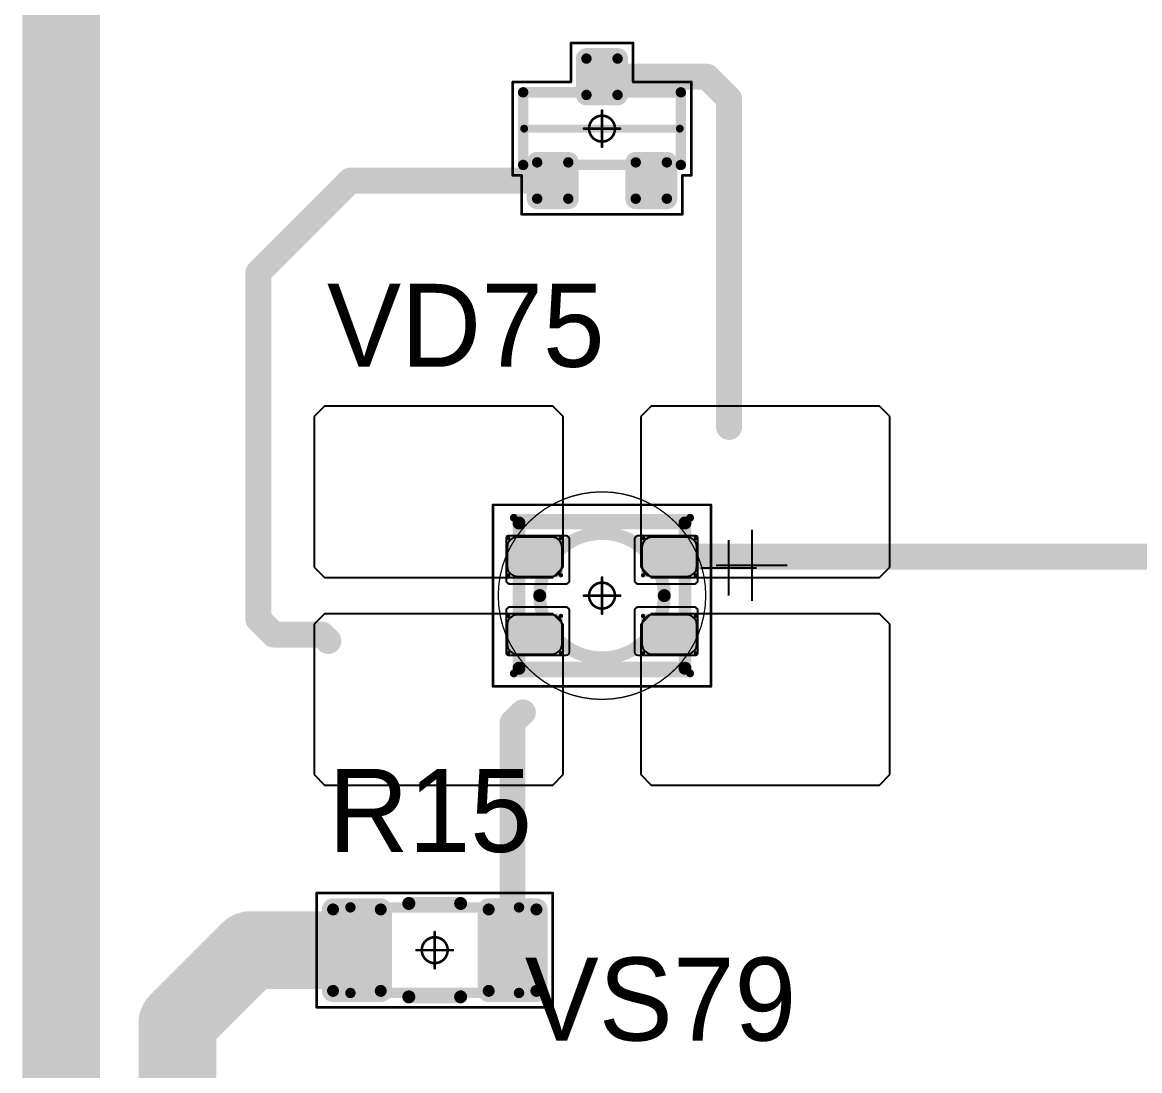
# Model space of a CAD drawing. Header units: millimetres. Extents: x 0 to 400, y 0 to 514.
# Drawn here: x 248.83 to 270.37, y 363.35 to 383.55 of the extents above; entities that cross this region are included whole.
import ezdxf

# ---------------------------------------------------------------- set-up
doc = ezdxf.new("R2010")
doc.units = ezdxf.units.MM
for name, color, linetype in [('Mechanical13', 56, 'Continuous'), ('Mechanical15', 56, 'Continuous'), ('Mechanical2', 216, 'Continuous'), ('TopLayer', 1, 'Continuous'), ('TopOverlay', 2, 'Continuous'), ('TopPaste', 8, 'Continuous'), ('TopSolder', 216, 'Continuous')]:
    doc.layers.add(name, color=color, linetype=linetype)

# ---------------------------------------------------------------- blocks, each defined once
blk = doc.blocks.new('SOT23_107')
at = {"layer": 'Mechanical13', "const_width": 0.2}
for points in [[(-0.7, 1.52), (0.7, 1.52)], [(-0.7, 1.52), (-0.7, -1.52)], [(0.7, 1.52), (0.7, -1.52)], [(-0.7, -1.52), (0.7, -1.52)]]:
    blk.add_lwpolyline(points, dxfattribs=at)
at = {"layer": 'Mechanical13', "const_width": 0.1}
for points in [[(-0.75, 1.52, 1), (-0.65, 1.52, 1)], [(-0.75, 1.52, 1), (-0.65, 1.52, 1)], [(0.65, 1.52, 1), (0.75, 1.52, 1)], [(0.65, 1.52, 1), (0.75, 1.52, 1)], [(-0.75, -1.52, 1), (-0.65, -1.52, 1)], [(-0.75, -1.52, 1), (-0.65, -1.52, 1)], [(0.65, -1.52, 1), (0.75, -1.52, 1)], [(0.65, -1.52, 1), (0.75, -1.52, 1)]]:
    blk.add_lwpolyline(points, format="xyb", close=True, dxfattribs=at)
at = {"layer": 'Mechanical15', "const_width": 0.05}
for points in [[(-0.9, 1.72), (-0.9, 1.55)], [(-0.9, 1.72), (0.9, 1.72)], [(0.9, 1.72), (0.9, 0.6)], [(-1.65, 1.55), (-1.65, -1.55)], [(-1.65, 1.55), (-0.9, 1.55)], [(0.9, 0.6), (1.65, 0.6)], [(1.65, 0.6), (1.65, -0.6)], [(0, 0.35), (0, -0.35)], [(-0.35, 0), (0.35, 0)], [(0.9, -0.6), (1.65, -0.6)], [(0.9, -0.6), (0.9, -1.72)], [(-1.65, -1.55), (-0.9, -1.55)], [(-0.9, -1.55), (-0.9, -1.72)], [(-0.9, -1.72), (0.9, -1.72)]]:
    blk.add_lwpolyline(points, dxfattribs=at)
at = {"layer": 'Mechanical15'}
for points, const_width in [([(-0.913, 1.72, 1), (-0.888, 1.72, 1)], 0.025), ([(-0.913, 1.72, 1), (-0.888, 1.72, 1)], 0.025), ([(0.888, 1.72, 1), (0.913, 1.72, 1)], 0.025), ([(0.888, 1.72, 1), (0.913, 1.72, 1)], 0.025), ([(-1.662, 1.55, 1), (-1.637, 1.55, 1)], 0.025), ([(-1.662, 1.55, 1), (-1.637, 1.55, 1)], 0.025), ([(-0.913, 1.55, 1), (-0.888, 1.55, 1)], 0.025), ([(-0.913, 1.55, 1), (-0.888, 1.55, 1)], 0.025), ([(0.888, 0.6, 1), (0.913, 0.6, 1)], 0.025), ([(0.888, 0.6, 1), (0.913, 0.6, 1)], 0.025), ([(1.637, 0.6, 1), (1.662, 0.6, 1)], 0.025), ([(1.637, 0.6, 1), (1.662, 0.6, 1)], 0.025), ([(0.25, 0, 1), (-0.25, 0, 1)], 0.05), ([(-0.012, 0.35, 1), (0.012, 0.35, 1)], 0.025), ([(-0.362, 0, 1), (-0.337, 0, 1)], 0.025), ([(-0.262, 0, 1), (-0.238, 0, 1)], 0.025), ([(0.238, 0, 1), (0.262, 0, 1)], 0.025), ([(0.337, 0, 1), (0.362, 0, 1)], 0.025), ([(-0.012, -0.35, 1), (0.012, -0.35, 1)], 0.025), ([(0.888, -0.6, 1), (0.913, -0.6, 1)], 0.025), ([(0.888, -0.6, 1), (0.913, -0.6, 1)], 0.025), ([(1.637, -0.6, 1), (1.662, -0.6, 1)], 0.025), ([(1.637, -0.6, 1), (1.662, -0.6, 1)], 0.025), ([(-1.662, -1.55, 1), (-1.637, -1.55, 1)], 0.025), ([(-1.662, -1.55, 1), (-1.637, -1.55, 1)], 0.025), ([(-0.913, -1.55, 1), (-0.888, -1.55, 1)], 0.025), ([(-0.913, -1.55, 1), (-0.888, -1.55, 1)], 0.025), ([(-0.913, -1.72, 1), (-0.888, -1.72, 1)], 0.025), ([(-0.913, -1.72, 1), (-0.888, -1.72, 1)], 0.025), ([(0.888, -1.72, 1), (0.913, -1.72, 1)], 0.025), ([(0.888, -1.72, 1), (0.913, -1.72, 1)], 0.025)]:
    blk.add_lwpolyline(points, format="xyb", close=True, dxfattribs=dict(at, const_width=const_width))
at = {"layer": 'TopLayer', "const_width": 0.1}
for points in [[(-1.4, 1.25, 1), (-1.3, 1.25, 1)], [(-0.7, 1.25, 1), (-0.6, 1.25, 1)], [(-1.4, 0.65, 1), (-1.3, 0.65, 1)], [(-0.7, 0.65, 1), (-0.6, 0.65, 1)], [(0.6, 0.3, 1), (0.7, 0.3, 1)], [(1.3, 0.3, 1), (1.4, 0.3, 1)], [(0.6, -0.3, 1), (0.7, -0.3, 1)], [(1.3, -0.3, 1), (1.4, -0.3, 1)], [(-1.4, -0.65, 1), (-1.3, -0.65, 1)], [(-0.7, -0.65, 1), (-0.6, -0.65, 1)], [(-1.4, -1.25, 1), (-1.3, -1.25, 1)], [(-0.7, -1.25, 1), (-0.6, -1.25, 1)]]:
    blk.add_lwpolyline(points, format="xyb", close=True, dxfattribs=at)
at = {"layer": 'TopLayer'}
for points in [[(-1.35, 1.35), (-1.35, 0.55), (-0.65, 1.35), (-0.65, 0.55)], [(-1.45, 1.25), (-1.45, 0.65), (-0.55, 1.25), (-0.55, 0.65)], [(0.55, 0.3), (0.55, -0.3), (1.45, 0.3), (1.45, -0.3)], [(0.65, 0.4), (0.65, -0.4), (1.35, 0.4), (1.35, -0.4)], [(-1.35, -0.55), (-1.35, -1.35), (-0.65, -0.55), (-0.65, -1.35)], [(-1.45, -0.65), (-1.45, -1.25), (-0.55, -0.65), (-0.55, -1.25)]]:
    blk.add_solid(points, dxfattribs=at)
at = {"layer": 'TopOverlay', "const_width": 0.15}
blk.add_lwpolyline([(0, 1.5), (0, -1.5)], dxfattribs=at)
at = {"layer": 'TopOverlay', "const_width": 0.075}
for points in [[(-0.038, 1.5, 1), (0.038, 1.5, 1)], [(-0.038, -1.5, 1), (0.038, -1.5, 1)]]:
    blk.add_lwpolyline(points, format="xyb", close=True, dxfattribs=at)
at = {"layer": 'TopPaste', "const_width": 0.075}
for points in [[(-1.387, 1.25, 1), (-1.313, 1.25, 1)], [(-0.687, 1.25, 1), (-0.613, 1.25, 1)], [(-1.387, 0.65, 1), (-1.313, 0.65, 1)], [(-0.687, 0.65, 1), (-0.613, 0.65, 1)], [(0.613, 0.3, 1), (0.687, 0.3, 1)], [(1.313, 0.3, 1), (1.387, 0.3, 1)], [(0.613, -0.3, 1), (0.687, -0.3, 1)], [(1.313, -0.3, 1), (1.387, -0.3, 1)], [(-1.387, -0.65, 1), (-1.313, -0.65, 1)], [(-0.687, -0.65, 1), (-0.613, -0.65, 1)], [(-1.387, -1.25, 1), (-1.313, -1.25, 1)], [(-0.687, -1.25, 1), (-0.613, -1.25, 1)]]:
    blk.add_lwpolyline(points, format="xyb", close=True, dxfattribs=at)
at = {"layer": 'TopPaste'}
for points in [[(-1.35, 1.325), (-1.35, 0.575), (-0.65, 1.325), (-0.65, 0.575)], [(-1.425, 1.25), (-1.425, 0.65), (-0.575, 1.25), (-0.575, 0.65)], [(0.575, 0.3), (0.575, -0.3), (1.425, 0.3), (1.425, -0.3)], [(0.65, 0.375), (0.65, -0.375), (1.35, 0.375), (1.35, -0.375)], [(-1.35, -0.575), (-1.35, -1.325), (-0.65, -0.575), (-0.65, -1.325)], [(-1.425, -0.65), (-1.425, -1.25), (-0.575, -0.65), (-0.575, -1.25)]]:
    blk.add_solid(points, dxfattribs=at)
at = {"layer": 'TopSolder', "const_width": 0.202}
for points in [[(-1.451, 1.25, 1), (-1.249, 1.25, 1)], [(-0.751, 1.25, 1), (-0.549, 1.25, 1)], [(-1.451, 0.65, 1), (-1.249, 0.65, 1)], [(-0.751, 0.65, 1), (-0.549, 0.65, 1)], [(0.549, 0.3, 1), (0.751, 0.3, 1)], [(1.249, 0.3, 1), (1.451, 0.3, 1)], [(0.549, -0.3, 1), (0.751, -0.3, 1)], [(1.249, -0.3, 1), (1.451, -0.3, 1)], [(-1.451, -0.65, 1), (-1.249, -0.65, 1)], [(-0.751, -0.65, 1), (-0.549, -0.65, 1)], [(-1.451, -1.25, 1), (-1.249, -1.25, 1)], [(-0.751, -1.25, 1), (-0.549, -1.25, 1)]]:
    blk.add_lwpolyline(points, format="xyb", close=True, dxfattribs=at)
at = {"layer": 'TopSolder'}
for points in [[(-1.35, 1.452), (-1.35, 0.448), (-0.65, 1.452), (-0.65, 0.448)], [(-1.552, 1.25), (-1.552, 0.65), (-0.448, 1.25), (-0.448, 0.65)], [(0.65, 0.502), (0.65, -0.502), (1.35, 0.502), (1.35, -0.502)], [(0.448, 0.3), (0.448, -0.3), (1.552, 0.3), (1.552, -0.3)], [(-1.35, -0.448), (-1.35, -1.452), (-0.65, -0.448), (-0.65, -1.452)], [(-1.552, -0.65), (-1.552, -1.25), (-0.448, -0.65), (-0.448, -1.25)]]:
    blk.add_solid(points, dxfattribs=at)
blk = doc.blocks.new('E65F_280')
at = {"layer": 'Mechanical13'}
for p, q in [((2.441, 1.071), (2.441, 0)), ((1.905, 0.536), (2.976, 0.536))]:
    blk.add_line(p, q, dxfattribs=at)
at = {"layer": 'Mechanical13', "const_width": 0.25}
for points in [[(-1.6, -1.4), (-1.6, 1.4)], [(-1.6, 1.4), (1.6, 1.4)], [(1.6, -1.4), (1.6, 1.4)], [(-1.6, -1.4), (1.6, -1.4)]]:
    blk.add_lwpolyline(points, dxfattribs=at)
at = {"layer": 'Mechanical13'}
for points, const_width in [([(-1.663, 1.4, 1), (-1.538, 1.4, 1)], 0.125), ([(-1.663, 1.4, 1), (-1.538, 1.4, 1)], 0.125), ([(1.537, 1.4, 1), (1.662, 1.4, 1)], 0.125), ([(1.537, 1.4, 1), (1.662, 1.4, 1)], 0.125), ([(1.2, 0, 1), (-1.2, 0, 1)], 0.25), ([(-1.263, 0, 1), (-1.138, 0, 1)], 0.125), ([(1.137, 0, 1), (1.262, 0, 1)], 0.125), ([(-1.663, -1.4, 1), (-1.538, -1.4, 1)], 0.125), ([(-1.663, -1.4, 1), (-1.538, -1.4, 1)], 0.125), ([(1.537, -1.4, 1), (1.662, -1.4, 1)], 0.125), ([(1.537, -1.4, 1), (1.662, -1.4, 1)], 0.125)]:
    blk.add_lwpolyline(points, format="xyb", close=True, dxfattribs=dict(at, const_width=const_width))
at = {"layer": 'Mechanical15', "const_width": 0.05}
for points in [[(-2.1, 1.75), (2.1, 1.75)], [(-2.1, -1.75), (-2.1, 1.75)], [(2.1, -1.75), (2.1, 1.75)], [(0, -0.35), (0, 0.35)], [(0, -0.35), (0, 0.35)], [(-0.35, 0), (0.35, 0)], [(-0.35, 0), (0.35, 0)], [(-2.1, -1.75), (2.1, -1.75)]]:
    blk.add_lwpolyline(points, dxfattribs=at)
at = {"layer": 'Mechanical15'}
for points, const_width in [([(-2.113, 1.75, 1), (-2.088, 1.75, 1)], 0.025), ([(-2.113, 1.75, 1), (-2.088, 1.75, 1)], 0.025), ([(2.087, 1.75, 1), (2.112, 1.75, 1)], 0.025), ([(2.087, 1.75, 1), (2.112, 1.75, 1)], 0.025), ([(0.25, 0, 1), (-0.25, 0, 1)], 0.05), ([(0.25, 0, 1), (-0.25, 0, 1)], 0.05), ([(-0.013, 0.35, 1), (0.012, 0.35, 1)], 0.025), ([(-0.013, 0.35, 1), (0.012, 0.35, 1)], 0.025), ([(-0.363, 0, 1), (-0.338, 0, 1)], 0.025), ([(-0.363, 0, 1), (-0.338, 0, 1)], 0.025), ([(-0.263, 0, 1), (-0.238, 0, 1)], 0.025), ([(-0.263, 0, 1), (-0.238, 0, 1)], 0.025), ([(0.237, 0, 1), (0.262, 0, 1)], 0.025), ([(0.237, 0, 1), (0.262, 0, 1)], 0.025), ([(0.337, 0, 1), (0.362, 0, 1)], 0.025), ([(0.337, 0, 1), (0.362, 0, 1)], 0.025), ([(-0.013, -0.35, 1), (0.012, -0.35, 1)], 0.025), ([(-0.013, -0.35, 1), (0.012, -0.35, 1)], 0.025), ([(-2.113, -1.75, 1), (-2.088, -1.75, 1)], 0.025), ([(-2.113, -1.75, 1), (-2.088, -1.75, 1)], 0.025), ([(2.087, -1.75, 1), (2.112, -1.75, 1)], 0.025), ([(2.087, -1.75, 1), (2.112, -1.75, 1)], 0.025)]:
    blk.add_lwpolyline(points, format="xyb", close=True, dxfattribs=dict(at, const_width=const_width))
at = {"layer": 'TopLayer'}
for p, q in [((-5.35, 3.65), (-5.55, 3.45)), ((-5.55, 3.45), (-5.55, 3.45)), ((-5.55, 3.45), (-5.55, 0.55)), ((-0.95, 3.65), (-5.35, 3.65)), ((-5.35, 3.65), (-5.35, 3.65)), ((-0.75, 3.45), (-0.95, 3.65)), ((-0.75, 0.55), (-0.75, 3.45)), ((0.95, 3.65), (0.75, 3.45)), ((0.75, 3.45), (0.75, 3.45)), ((0.75, 3.45), (0.75, 0.55)), ((5.35, 3.65), (0.95, 3.65)), ((0.95, 3.65), (0.95, 3.65)), ((5.55, 3.45), (5.35, 3.65)), ((5.55, 0.55), (5.55, 3.45)), ((-5.55, 0.55), (-5.35, 0.35)), ((-0.95, 0.35), (-0.75, 0.55)), ((0.75, 0.55), (0.95, 0.35)), ((5.35, 0.35), (5.55, 0.55)), ((-5.35, 0.35), (-0.95, 0.35)), ((0.95, 0.35), (5.35, 0.35)), ((-5.35, -0.35), (-5.55, -0.55)), ((-0.95, -0.35), (-5.35, -0.35)), ((-5.35, -0.35), (-5.35, -0.35)), ((-0.75, -0.55), (-0.95, -0.35)), ((0.95, -0.35), (0.75, -0.55)), ((5.35, -0.35), (0.95, -0.35)), ((0.95, -0.35), (0.95, -0.35)), ((5.55, -0.55), (5.35, -0.35)), ((-5.55, -0.55), (-5.55, -0.55)), ((-5.55, -0.55), (-5.55, -3.45)), ((-0.75, -3.45), (-0.75, -0.55)), ((0.75, -0.55), (0.75, -0.55)), ((0.75, -0.55), (0.75, -3.45)), ((5.55, -3.45), (5.55, -0.55)), ((-5.55, -3.45), (-5.35, -3.65)), ((-5.35, -3.65), (-0.95, -3.65)), ((-0.95, -3.65), (-0.75, -3.45)), ((0.75, -3.45), (0.95, -3.65)), ((0.95, -3.65), (5.35, -3.65)), ((5.35, -3.65), (5.55, -3.45))]:
    blk.add_line(p, q, dxfattribs=at)
at = {"layer": 'TopLayer', "const_width": 0.04}
for points in [[(-1.83, 1.11, 1), (-1.79, 1.11, 1)], [(-0.81, 1.11, 1), (-0.77, 1.11, 1)], [(0.77, 1.11, 1), (0.81, 1.11, 1)], [(1.79, 1.11, 1), (1.83, 1.11, 1)], [(-1.83, 0.39, 1), (-1.79, 0.39, 1)], [(-0.81, 0.39, 1), (-0.77, 0.39, 1)], [(0.77, 0.39, 1), (0.81, 0.39, 1)], [(1.79, 0.39, 1), (1.83, 0.39, 1)], [(-1.83, -0.39, 1), (-1.79, -0.39, 1)], [(-0.81, -0.39, 1), (-0.77, -0.39, 1)], [(0.77, -0.39, 1), (0.81, -0.39, 1)], [(1.79, -0.39, 1), (1.83, -0.39, 1)], [(-1.83, -1.11, 1), (-1.79, -1.11, 1)], [(-0.81, -1.11, 1), (-0.77, -1.11, 1)], [(0.77, -1.11, 1), (0.81, -1.11, 1)], [(1.79, -1.11, 1), (1.83, -1.11, 1)]]:
    blk.add_lwpolyline(points, format="xyb", close=True, dxfattribs=at)
at = {"layer": 'TopLayer'}
for points in [[(-1.85, 1.11), (-1.85, 0.39), (-0.75, 1.11), (-0.75, 0.39)], [(-1.81, 1.15), (-1.81, 0.35), (-0.79, 1.15), (-0.79, 0.35)], [(0.75, 1.11), (0.75, 0.39), (1.85, 1.11), (1.85, 0.39)], [(0.79, 1.15), (0.79, 0.35), (1.81, 1.15), (1.81, 0.35)], [(-1.85, -0.39), (-1.85, -1.11), (-0.75, -0.39), (-0.75, -1.11)], [(-1.81, -0.35), (-1.81, -1.15), (-0.79, -0.35), (-0.79, -1.15)], [(0.75, -0.39), (0.75, -1.11), (1.85, -0.39), (1.85, -1.11)], [(0.79, -0.35), (0.79, -1.15), (1.81, -0.35), (1.81, -1.15)]]:
    blk.add_solid(points, dxfattribs=at)
at = {"layer": 'TopOverlay'}
for p, q in [((2.886, 1.271), (2.886, -0.1)), ((2.2, 0.586), (3.571, 0.586))]:
    blk.add_line(p, q, dxfattribs=at)
at = {"layer": 'TopOverlay', "const_width": 0.15}
for points in [[(-1.7, 1.5), (1.7, 1.5)], [(-1.7, -1.5), (1.7, -1.5)]]:
    blk.add_lwpolyline(points, dxfattribs=at)
at = {"layer": 'TopOverlay', "const_width": 0.075}
for points in [[(-1.738, 1.5, 1), (-1.663, 1.5, 1)], [(1.662, 1.5, 1), (1.737, 1.5, 1)], [(-1.738, -1.5, 1), (-1.663, -1.5, 1)], [(1.662, -1.5, 1), (1.737, -1.5, 1)]]:
    blk.add_lwpolyline(points, format="xyb", close=True, dxfattribs=at)
at = {"layer": 'TopPaste'}
for p, q in [((-1.711, 1.114), (-1.773, 1.073)), ((-1.638, 1.129), (-1.711, 1.114)), ((-0.963, 1.129), (-1.638, 1.129)), ((-0.889, 1.114), (-0.963, 1.129)), ((-0.827, 1.073), (-0.889, 1.114)), ((0.889, 1.114), (0.827, 1.073)), ((0.962, 1.129), (0.889, 1.114)), ((1.637, 1.129), (0.962, 1.129)), ((1.711, 1.114), (1.637, 1.129)), ((1.773, 1.073), (1.711, 1.114)), ((-1.814, 1.011), (-1.829, 0.938)), ((-1.829, 0.938), (-1.829, 0.563)), ((-1.773, 1.073), (-1.814, 1.011)), ((-0.786, 1.011), (-0.827, 1.073)), ((-0.771, 0.938), (-0.786, 1.011)), ((-0.771, 0.563), (-0.771, 0.938)), ((0.786, 1.011), (0.771, 0.938)), ((0.771, 0.938), (0.771, 0.563)), ((0.827, 1.073), (0.786, 1.011)), ((1.814, 1.011), (1.773, 1.073)), ((1.829, 0.938), (1.814, 1.011)), ((1.829, 0.563), (1.829, 0.938)), ((-1.829, 0.563), (-1.814, 0.489)), ((-1.814, 0.489), (-1.773, 0.427)), ((-0.827, 0.427), (-0.786, 0.489)), ((-0.786, 0.489), (-0.771, 0.563)), ((0.771, 0.563), (0.786, 0.489)), ((0.786, 0.489), (0.827, 0.427)), ((1.773, 0.427), (1.814, 0.489)), ((1.814, 0.489), (1.829, 0.563)), ((-1.773, 0.427), (-1.711, 0.386)), ((-1.711, 0.386), (-1.638, 0.371)), ((-1.638, 0.371), (-0.963, 0.371)), ((-0.963, 0.371), (-0.889, 0.386)), ((-0.889, 0.386), (-0.827, 0.427)), ((0.827, 0.427), (0.889, 0.386)), ((0.889, 0.386), (0.962, 0.371)), ((0.962, 0.371), (1.637, 0.371)), ((1.637, 0.371), (1.711, 0.386)), ((1.711, 0.386), (1.773, 0.427)), ((-1.773, -0.427), (-1.814, -0.489)), ((-1.711, -0.386), (-1.773, -0.427)), ((-1.638, -0.371), (-1.711, -0.386)), ((-0.963, -0.371), (-1.638, -0.371)), ((-0.889, -0.386), (-0.963, -0.371)), ((-0.827, -0.427), (-0.889, -0.386)), ((-0.786, -0.489), (-0.827, -0.427)), ((0.827, -0.427), (0.786, -0.489)), ((0.889, -0.386), (0.827, -0.427)), ((0.962, -0.371), (0.889, -0.386)), ((1.637, -0.371), (0.962, -0.371)), ((1.711, -0.386), (1.637, -0.371)), ((1.773, -0.427), (1.711, -0.386)), ((1.814, -0.489), (1.773, -0.427)), ((-1.814, -0.489), (-1.829, -0.563)), ((-1.829, -0.563), (-1.829, -0.938)), ((-0.771, -0.563), (-0.786, -0.489)), ((-0.771, -0.938), (-0.771, -0.563)), ((0.786, -0.489), (0.771, -0.563)), ((0.771, -0.563), (0.771, -0.938)), ((1.829, -0.563), (1.814, -0.489)), ((1.829, -0.938), (1.829, -0.563)), ((-1.829, -0.938), (-1.814, -1.011)), ((-1.814, -1.011), (-1.773, -1.073)), ((-1.773, -1.073), (-1.711, -1.114)), ((-0.889, -1.114), (-0.827, -1.073)), ((-0.827, -1.073), (-0.786, -1.011)), ((-0.786, -1.011), (-0.771, -0.938)), ((0.771, -0.938), (0.786, -1.011)), ((0.786, -1.011), (0.827, -1.073)), ((0.827, -1.073), (0.889, -1.114)), ((1.711, -1.114), (1.773, -1.073)), ((1.773, -1.073), (1.814, -1.011)), ((1.814, -1.011), (1.829, -0.938)), ((-1.711, -1.114), (-1.638, -1.129)), ((-1.638, -1.129), (-0.963, -1.129)), ((-0.963, -1.129), (-0.889, -1.114)), ((0.889, -1.114), (0.962, -1.129)), ((0.962, -1.129), (1.637, -1.129)), ((1.637, -1.129), (1.711, -1.114))]:
    blk.add_line(p, q, dxfattribs=at)
at = {"layer": 'TopSolder'}
for p, q in [((-1.842, 1.129), (-1.85, 1.111)), ((-1.85, 1.111), (-1.85, 1.101)), ((-1.85, 1.101), (-1.85, 1.101)), ((-1.85, 1.101), (-1.85, 0.301)), ((-1.828, 1.143), (-1.842, 1.129)), ((-1.81, 1.151), (-1.828, 1.143)), ((-1.8, 1.151), (-1.81, 1.151)), ((-0.7, 1.151), (-1.8, 1.151)), ((-0.685, 1.151), (-0.7, 1.151)), ((-0.7, 1.151), (-0.7, 1.151)), ((-0.658, 1.139), (-0.685, 1.151)), ((-0.636, 1.118), (-0.658, 1.139)), ((-0.625, 1.09), (-0.636, 1.118)), ((-0.625, 1.076), (-0.625, 1.09)), ((0.636, 1.118), (0.625, 1.09)), ((0.625, 1.09), (0.625, 1.076)), ((0.657, 1.139), (0.636, 1.118)), ((0.685, 1.151), (0.657, 1.139)), ((0.7, 1.151), (0.685, 1.151)), ((1.8, 1.151), (0.7, 1.151)), ((1.81, 1.151), (1.8, 1.151)), ((1.8, 1.151), (1.8, 1.151)), ((1.828, 1.143), (1.81, 1.151)), ((1.842, 1.129), (1.828, 1.143)), ((1.85, 1.111), (1.842, 1.129)), ((1.85, 1.101), (1.85, 1.111)), ((1.85, 0.301), (1.85, 1.101)), ((-0.625, 0.301), (-0.625, 1.076)), ((0.625, 1.076), (0.625, 1.076)), ((0.625, 1.076), (0.625, 0.301)), ((-1.85, 0.301), (-1.85, 0.286)), ((-1.85, 0.286), (-1.839, 0.258)), ((-1.839, 0.258), (-1.818, 0.237)), ((-1.818, 0.237), (-1.79, 0.226)), ((-1.79, 0.226), (-1.775, 0.226)), ((-1.775, 0.226), (-1.775, 0.226)), ((-1.775, 0.226), (-0.7, 0.226)), ((-0.7, 0.226), (-0.685, 0.226)), ((-0.685, 0.226), (-0.658, 0.237)), ((-0.658, 0.237), (-0.636, 0.258)), ((-0.636, 0.258), (-0.625, 0.286)), ((-0.625, 0.286), (-0.625, 0.301)), ((-0.625, 0.301), (-0.625, 0.301)), ((0.625, 0.301), (0.625, 0.286)), ((0.625, 0.286), (0.636, 0.258)), ((0.636, 0.258), (0.657, 0.237)), ((0.657, 0.237), (0.685, 0.226)), ((0.685, 0.226), (0.7, 0.226)), ((0.7, 0.226), (0.7, 0.226)), ((0.7, 0.226), (1.775, 0.226)), ((1.775, 0.226), (1.79, 0.226)), ((1.79, 0.226), (1.817, 0.237)), ((1.817, 0.237), (1.839, 0.258)), ((1.839, 0.258), (1.85, 0.286)), ((1.85, 0.286), (1.85, 0.301)), ((1.85, 0.301), (1.85, 0.301)), ((-1.839, -0.257), (-1.85, -0.285)), ((-1.85, -0.285), (-1.85, -0.299)), ((-1.85, -0.299), (-1.85, -0.299)), ((-1.85, -0.299), (-1.85, -1.099)), ((-1.818, -0.236), (-1.839, -0.257)), ((-1.79, -0.224), (-1.818, -0.236)), ((-1.775, -0.224), (-1.79, -0.224)), ((-0.7, -0.224), (-1.775, -0.224)), ((-0.685, -0.224), (-0.7, -0.224)), ((-0.7, -0.224), (-0.7, -0.224)), ((-0.658, -0.236), (-0.685, -0.224)), ((-0.636, -0.257), (-0.658, -0.236)), ((-0.625, -0.285), (-0.636, -0.257)), ((-0.625, -0.299), (-0.625, -0.285)), ((-0.625, -1.074), (-0.625, -0.299)), ((0.636, -0.257), (0.625, -0.285)), ((0.625, -0.285), (0.625, -0.299)), ((0.625, -0.299), (0.625, -0.299)), ((0.625, -0.299), (0.625, -1.074)), ((0.657, -0.236), (0.636, -0.257)), ((0.685, -0.224), (0.657, -0.236)), ((0.7, -0.224), (0.685, -0.224)), ((1.775, -0.224), (0.7, -0.224)), ((1.79, -0.224), (1.775, -0.224)), ((1.775, -0.224), (1.775, -0.224)), ((1.817, -0.236), (1.79, -0.224)), ((1.839, -0.257), (1.817, -0.236)), ((1.85, -0.285), (1.839, -0.257)), ((1.85, -0.299), (1.85, -0.285)), ((1.85, -1.099), (1.85, -0.299)), ((-0.625, -1.089), (-0.625, -1.074)), ((-0.625, -1.074), (-0.625, -1.074)), ((0.625, -1.074), (0.625, -1.089)), ((-1.85, -1.099), (-1.85, -1.109)), ((-1.85, -1.109), (-1.842, -1.128)), ((-1.842, -1.128), (-1.828, -1.142)), ((-1.828, -1.142), (-1.81, -1.149)), ((-1.81, -1.149), (-1.8, -1.149)), ((-1.8, -1.149), (-0.7, -1.149)), ((-1.8, -1.149), (-1.8, -1.149)), ((-0.7, -1.149), (-0.685, -1.149)), ((-0.685, -1.149), (-0.658, -1.138)), ((-0.658, -1.138), (-0.636, -1.117)), ((-0.636, -1.117), (-0.625, -1.089)), ((0.625, -1.089), (0.636, -1.117)), ((0.636, -1.117), (0.657, -1.138)), ((0.657, -1.138), (0.685, -1.149)), ((0.685, -1.149), (0.7, -1.149)), ((0.7, -1.149), (1.8, -1.149)), ((0.7, -1.149), (0.7, -1.149)), ((1.8, -1.149), (1.81, -1.149)), ((1.81, -1.149), (1.828, -1.142)), ((1.828, -1.142), (1.842, -1.128)), ((1.842, -1.128), (1.85, -1.109)), ((1.85, -1.109), (1.85, -1.099)), ((1.85, -1.099), (1.85, -1.099))]:
    blk.add_line(p, q, dxfattribs=at)
blk = doc.blocks.new('RC1206S_377')
at = {"layer": 'Mechanical13', "const_width": 0.2}
for points in [[(-1.625, 0.825), (-1.625, -0.825)], [(1.625, 0.825), (-1.625, 0.825)], [(1.625, 0.825), (1.625, -0.825)], [(1.625, -0.825), (-1.625, -0.825)]]:
    blk.add_lwpolyline(points, dxfattribs=at)
at = {"layer": 'Mechanical13', "const_width": 0.1}
for points in [[(-1.675, 0.825, 1), (-1.575, 0.825, 1)], [(-1.675, 0.825, 1), (-1.575, 0.825, 1)], [(1.575, 0.825, 1), (1.675, 0.825, 1)], [(1.575, 0.825, 1), (1.675, 0.825, 1)], [(-1.675, -0.825, 1), (-1.575, -0.825, 1)], [(-1.675, -0.825, 1), (-1.575, -0.825, 1)], [(1.575, -0.825, 1), (1.675, -0.825, 1)], [(1.575, -0.825, 1), (1.675, -0.825, 1)]]:
    blk.add_lwpolyline(points, format="xyb", close=True, dxfattribs=at)
at = {"layer": 'Mechanical15', "const_width": 0.05}
for points in [[(-2.275, 1.1), (-2.275, -1.1)], [(2.275, 1.1), (-2.275, 1.1)], [(2.275, 1.1), (2.275, -1.1)], [(0, 0.35), (0, -0.35)], [(0.35, 0), (-0.35, 0)], [(2.275, -1.1), (-2.275, -1.1)]]:
    blk.add_lwpolyline(points, dxfattribs=at)
at = {"layer": 'Mechanical15'}
for points, const_width in [([(-2.287, 1.1, 1), (-2.262, 1.1, 1)], 0.025), ([(-2.287, 1.1, 1), (-2.262, 1.1, 1)], 0.025), ([(2.262, 1.1, 1), (2.287, 1.1, 1)], 0.025), ([(2.262, 1.1, 1), (2.287, 1.1, 1)], 0.025), ([(0.25, 0, 1), (-0.25, 0, 1)], 0.05), ([(-0.012, 0.35, 1), (0.012, 0.35, 1)], 0.025), ([(-0.362, 0, 1), (-0.337, 0, 1)], 0.025), ([(-0.262, 0, 1), (-0.238, 0, 1)], 0.025), ([(0.238, 0, 1), (0.262, 0, 1)], 0.025), ([(0.337, 0, 1), (0.362, 0, 1)], 0.025), ([(-0.012, -0.35, 1), (0.012, -0.35, 1)], 0.025), ([(-2.287, -1.1, 1), (-2.262, -1.1, 1)], 0.025), ([(-2.287, -1.1, 1), (-2.262, -1.1, 1)], 0.025), ([(2.262, -1.1, 1), (2.287, -1.1, 1)], 0.025), ([(2.262, -1.1, 1), (2.287, -1.1, 1)], 0.025)]:
    blk.add_lwpolyline(points, format="xyb", close=True, dxfattribs=dict(at, const_width=const_width))
at = {"layer": 'TopLayer', "const_width": 0.115}
for points in [[(-2.018, 0.785, 1), (-1.903, 0.785, 1)], [(-1.098, 0.785, 1), (-0.983, 0.785, 1)], [(0.983, 0.785, 1), (1.098, 0.785, 1)], [(1.903, 0.785, 1), (2.018, 0.785, 1)], [(-2.018, -0.785, 1), (-1.903, -0.785, 1)], [(-1.098, -0.785, 1), (-0.983, -0.785, 1)], [(0.983, -0.785, 1), (1.098, -0.785, 1)], [(1.903, -0.785, 1), (2.018, -0.785, 1)]]:
    blk.add_lwpolyline(points, format="xyb", close=True, dxfattribs=at)
at = {"layer": 'TopLayer'}
for points in [[(-1.96, -0.9), (-1.04, -0.9), (-1.96, 0.9), (-1.04, 0.9)], [(1.04, -0.9), (1.96, -0.9), (1.04, 0.9), (1.96, 0.9)], [(-2.075, -0.785), (-0.925, -0.785), (-2.075, 0.785), (-0.925, 0.785)], [(0.925, -0.785), (2.075, -0.785), (0.925, 0.785), (2.075, 0.785)]]:
    blk.add_solid(points, dxfattribs=at)
at = {"layer": 'TopOverlay', "const_width": 0.25}
for points in [[(0.5, 0.9), (-0.5, 0.9)], [(0.5, -0.9), (-0.5, -0.9)]]:
    blk.add_lwpolyline(points, dxfattribs=at)
at = {"layer": 'TopOverlay', "const_width": 0.125}
for points in [[(-0.562, 0.9, 1), (-0.437, 0.9, 1)], [(0.437, 0.9, 1), (0.562, 0.9, 1)], [(-0.562, -0.9, 1), (-0.437, -0.9, 1)], [(0.437, -0.9, 1), (0.562, -0.9, 1)]]:
    blk.add_lwpolyline(points, format="xyb", close=True, dxfattribs=at)
at = {"layer": 'TopPaste', "const_width": 0.09}
for points in [[(-2.005, 0.785, 1), (-1.915, 0.785, 1)], [(-1.085, 0.785, 1), (-0.995, 0.785, 1)], [(0.995, 0.785, 1), (1.085, 0.785, 1)], [(1.915, 0.785, 1), (2.005, 0.785, 1)], [(-2.005, -0.785, 1), (-1.915, -0.785, 1)], [(-1.085, -0.785, 1), (-0.995, -0.785, 1)], [(0.995, -0.785, 1), (1.085, -0.785, 1)], [(1.915, -0.785, 1), (2.005, -0.785, 1)]]:
    blk.add_lwpolyline(points, format="xyb", close=True, dxfattribs=at)
at = {"layer": 'TopPaste'}
for points in [[(-1.96, -0.875), (-1.04, -0.875), (-1.96, 0.875), (-1.04, 0.875)], [(1.04, -0.875), (1.96, -0.875), (1.04, 0.875), (1.96, 0.875)], [(-2.05, -0.785), (-0.95, -0.785), (-2.05, 0.785), (-0.95, 0.785)], [(0.95, -0.785), (2.05, -0.785), (0.95, 0.785), (2.05, 0.785)]]:
    blk.add_solid(points, dxfattribs=at)
at = {"layer": 'TopSolder', "const_width": 0.215}
for points in [[(-2.068, 0.785, 1), (-1.853, 0.785, 1)], [(-1.148, 0.785, 1), (-0.933, 0.785, 1)], [(0.933, 0.785, 1), (1.148, 0.785, 1)], [(1.853, 0.785, 1), (2.068, 0.785, 1)], [(-2.068, -0.785, 1), (-1.853, -0.785, 1)], [(-1.148, -0.785, 1), (-0.933, -0.785, 1)], [(0.933, -0.785, 1), (1.148, -0.785, 1)], [(1.853, -0.785, 1), (2.068, -0.785, 1)]]:
    blk.add_lwpolyline(points, format="xyb", close=True, dxfattribs=at)
at = {"layer": 'TopSolder'}
for points in [[(-1.96, -1), (-1.04, -1), (-1.96, 1), (-1.04, 1)], [(1.04, -1), (1.96, -1), (1.04, 1), (1.96, 1)], [(-2.175, -0.785), (-0.825, -0.785), (-2.175, 0.785), (-0.825, 0.785)], [(0.825, -0.785), (2.175, -0.785), (0.825, 0.785), (2.175, 0.785)]]:
    blk.add_solid(points, dxfattribs=at)

msp = doc.modelspace()

# ---------------------------------------------------------------- linework, layer by layer
at = {"layer": 'Mechanical2'}
for points, const_width in [([(262, 372.5, 1), (258, 372.5, 1)], 0.0254), ([(260, 374.5, 1), (260, 374.5, 1)], 0.0005), ([(257.994, 372.5, 1), (258.006, 372.5, 1)], 0.0127), ([(258, 372.5, 1), (258, 372.5, 1)], 0.0005), ([(261.994, 372.5, 1), (262.006, 372.5, 1)], 0.0127), ([(262, 372.5, 1), (262, 372.5, 1)], 0.0005), ([(260, 370.5, 1), (260, 370.5, 1)], 0.0005)]:
    msp.add_lwpolyline(points, format="xyb", close=True, dxfattribs=dict(at, const_width=const_width))
at = {"layer": 'Mechanical2', "const_width": 0.001}
for points in [[(260, 370.5), (260, 374.5)], [(258, 372.5), (262, 372.5)]]:
    msp.add_lwpolyline(points, dxfattribs=at)
at = {"layer": 'TopLayer'}
for points, const_width in [([(249.575, 288.4), (249.575, 385.75)], 1.5), ([(260, 382.5), (262.025, 382.5)], 0.5), ([(262.025, 382.5), (262.45, 382.075)], 0.5), ([(262.45, 375.75), (262.45, 382.075)], 0.5), ([(253.375, 378.725), (255.15, 380.5)], 0.5), ([(255.15, 380.5), (259.05, 380.5)], 0.5), ([(253.375, 372.043), (253.375, 378.725)], 0.5), ([(261.3, 373.25), (273.35, 373.25)], 0.5), ([(253.375, 372.043), (253.668, 371.75)], 0.5), ([(253.668, 371.75), (254.6, 371.75)], 0.5), ([(254.6, 371.75), (254.725, 371.625)], 0.5), ([(258.275, 370.05), (258.475, 370.25)], 0.5), ([(258.275, 365.667), (258.275, 370.05)], 0.5), ([(251.815, 364.265), (253.217, 365.667)], 1.5), ([(253.217, 365.667), (254.925, 365.667)], 1.5), ([(251.815, 325.275), (251.815, 364.265)], 1.5)]:
    msp.add_lwpolyline(points, dxfattribs=dict(at, const_width=const_width))
for points, const_width in [([(259.875, 382.5, 1), (260.125, 382.5, 1)], 0.25), ([(261.9, 382.5, 1), (262.15, 382.5, 1)], 0.25), ([(261.9, 382.5, 1), (262.15, 382.5, 1)], 0.25), ([(262.325, 382.075, 1), (262.575, 382.075, 1)], 0.25), ([(262.325, 382.075, 1), (262.575, 382.075, 1)], 0.25), ([(255.025, 380.5, 1), (255.275, 380.5, 1)], 0.25), ([(255.025, 380.5, 1), (255.275, 380.5, 1)], 0.25), ([(258.925, 380.5, 1), (259.175, 380.5, 1)], 0.25), ([(253.25, 378.725, 1), (253.5, 378.725, 1)], 0.25), ([(253.25, 378.725, 1), (253.5, 378.725, 1)], 0.25), ([(262.325, 375.75, 1), (262.575, 375.75, 1)], 0.25), ([(261.175, 373.25, 1), (261.425, 373.25, 1)], 0.25), ([(253.25, 372.043, 1), (253.5, 372.043, 1)], 0.25), ([(253.25, 372.043, 1), (253.5, 372.043, 1)], 0.25), ([(253.543, 371.75, 1), (253.793, 371.75, 1)], 0.25), ([(253.543, 371.75, 1), (253.793, 371.75, 1)], 0.25), ([(254.475, 371.75, 1), (254.725, 371.75, 1)], 0.25), ([(254.475, 371.75, 1), (254.725, 371.75, 1)], 0.25), ([(254.6, 371.625, 1), (254.85, 371.625, 1)], 0.25), ([(258.35, 370.25, 1), (258.6, 370.25, 1)], 0.25), ([(258.15, 370.05, 1), (258.4, 370.05, 1)], 0.25), ([(258.15, 370.05, 1), (258.4, 370.05, 1)], 0.25), ([(252.842, 365.667, 1), (253.592, 365.667, 1)], 0.75), ([(252.842, 365.667, 1), (253.592, 365.667, 1)], 0.75), ([(254.55, 365.667, 1), (255.3, 365.667, 1)], 0.75), ([(258.15, 365.667, 1), (258.4, 365.667, 1)], 0.25), ([(251.44, 364.265, 1), (252.19, 364.265, 1)], 0.75), ([(251.44, 364.265, 1), (252.19, 364.265, 1)], 0.75)]:
    msp.add_lwpolyline(points, format="xyb", close=True, dxfattribs=dict(at, const_width=const_width))

# ---------------------------------------------------------------- block references
for name, p, rotation in [('SOT23_107', (260, 381.5), 90), ('E65F_280', (260, 372.5), 360), ('RC1206S_377', (256.775, 365.667), 180)]:
    msp.add_blockref(name, p, dxfattribs=dict(rotation=rotation))

# ---------------------------------------------------------------- texts
at = {"layer": 'TopOverlay'}
for s, p in [('VD75', (254.699, 376.91)), ('R15', (254.725, 367.56)), ('VS79', (258.511, 363.925))]:
    msp.add_text(s, height=1.6, dxfattribs=at).set_placement(p)

doc.saveas('drawing.dxf')
